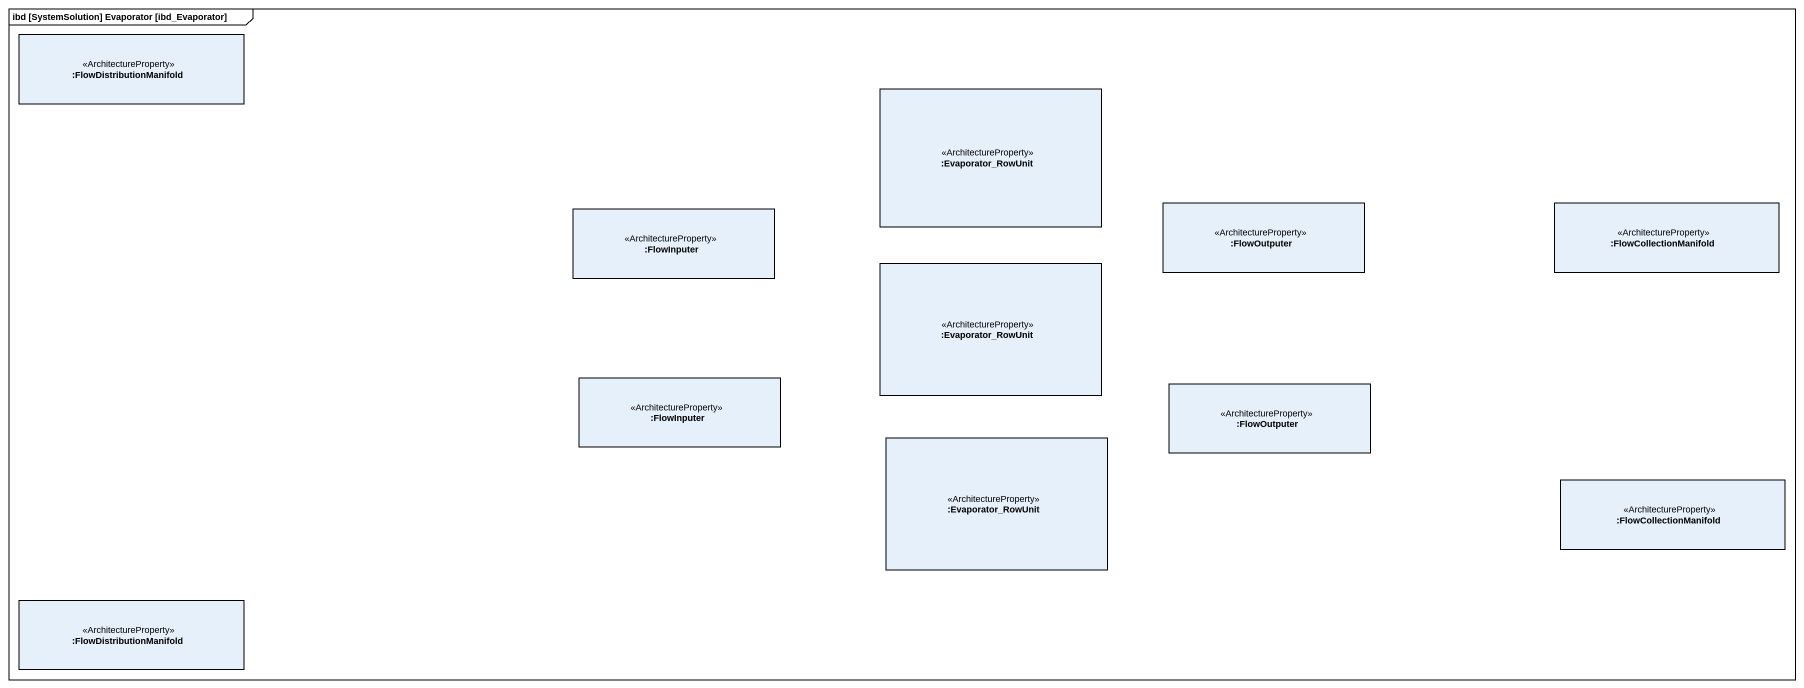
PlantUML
@startuml
mainframe ibd [SystemSolution] Evaporator [ibd_Evaporator]
rectangle ":FlowDistributionManifold" as FlowDistributionManifold <<ArchitectureProperty>>
rectangle ":Evaporator_RowUnit" as Evaporator_RowUnit <<ArchitectureProperty>>
rectangle ":FlowOutputer" as FlowOutputer <<ArchitectureProperty>>
rectangle ":FlowCollectionManifold" as FlowCollectionManifold <<ArchitectureProperty>>
rectangle ":FlowInputer" as FlowInputer <<ArchitectureProperty>>
rectangle ":Evaporator_RowUnit" as Evaporator_RowUnit_2 <<ArchitectureProperty>>
rectangle ":FlowInputer" as FlowInputer_2 <<ArchitectureProperty>>
rectangle ":FlowOutputer" as FlowOutputer_2 <<ArchitectureProperty>>
rectangle ":Evaporator_RowUnit" as Evaporator_RowUnit_3 <<ArchitectureProperty>>
rectangle ":FlowCollectionManifold" as FlowCollectionManifold_2 <<ArchitectureProperty>>
rectangle ":FlowDistributionManifold" as FlowDistributionManifold_2 <<ArchitectureProperty>>
@enduml
